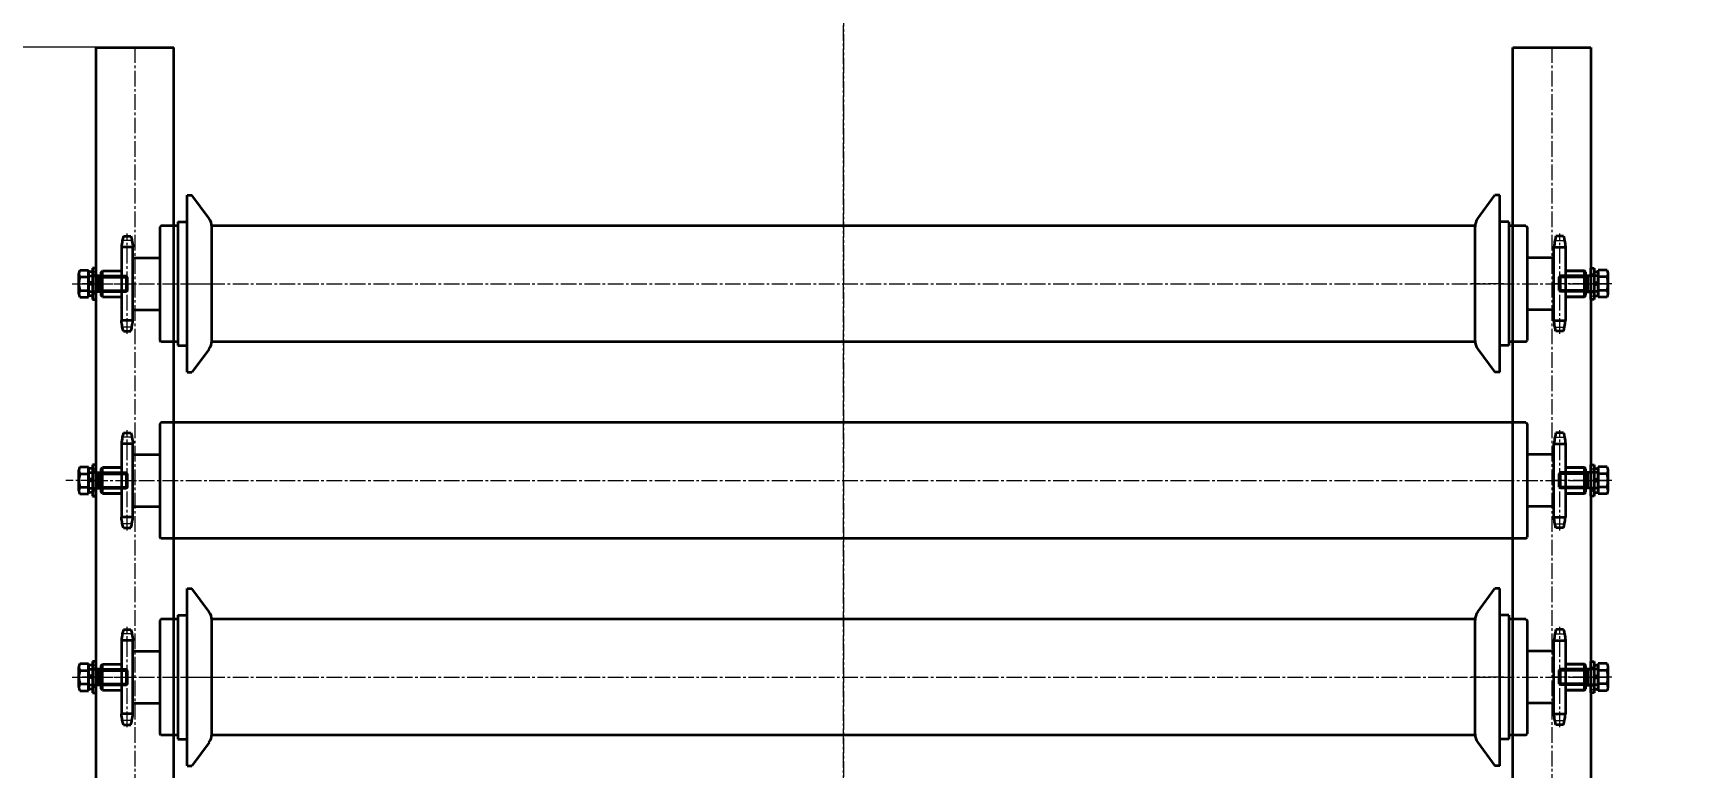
# Model space of a CAD drawing. Header units: millimetres. Extents: x -67280 to 67280, y -47520 to 47520.
# Drawn here: x -47870 to -46603, y -9546 to -8981 of the extents above; entities that cross this region are included whole.
import ezdxf

# ---------------------------------------------------------------- set-up
doc = ezdxf.new("R2010")
doc.units = ezdxf.units.MM
doc.linetypes.add('点画线', pattern=[18, 12, -2, 2, -2])
doc.layers.get('0').update_dxf_attribs({"lineweight": 35})
for name, color, linetype, lineweight in [('EB0', 7, 'Continuous', 35), ('EB0_1', 7, 'Continuous', 35), ('中心线层', 1, '点画线', 18), ('尺寸线层', 4, 'Continuous', 18), ('粗实线层', 7, 'Continuous', 35)]:
    doc.layers.add(name, color=color, linetype=linetype, lineweight=lineweight)
doc.styles.add('标准', font='', dxfattribs={"width": 0.667})
doc.styles.get('标准').set_extended_font_data('宋体')
doc.dimstyles.new('标准', dxfattribs={"dimscale": 160, "dimtxt": 2, "dimasz": 1, "dimexe": 1, "dimexo": 0, "dimgap": 1, "dimtad": 1, "dimdec": 1, "dimdsep": 46, "dimtxsty": '标准', "dimblk": '_CAXARROW', "dimcen": 0, "dimdle": 2, "dimaunit": 1, "dimadec": 0, "dimazin": 2, "dimtfac": 0.707107, "dimtdec": 3, "dimtmove": 0, "dimatfit": 3, "dimfxl": 0, "dimfrac": 2, "dimtolj": 1, "dimarcsym": 0})

# ---------------------------------------------------------------- blocks, each defined once
blk = doc.blocks.new('*X501')
at = {"layer": '尺寸线层', "linetype": 'Continuous', "lineweight": 18}
for points in [[(-51183.3, -8857.3), (-51163.3, -9017.3), (-51203.3, -9017.3)], [(-51183.3, -14032.3), (-51163.3, -13872.3), (-51203.3, -13872.3)]]:
    blk.add_hatch(color=0, dxfattribs=at).paths.add_polyline_path(points, flags=0)
at = {"layer": '尺寸线层', "color": 0}
for p, q in [((-50396.4, -8857.3), (-51343.3, -8857.3)), ((-46008, -14032.3), (-51343.3, -14032.3))]:
    blk.add_line(p, q, dxfattribs=at)
at = {"layer": '尺寸线层', "color": 0, "linetype": 'Continuous', "lineweight": 18}
blk.add_line((-51183.3, -8857.3), (-51183.3, -14032.3), dxfattribs=at)
at = {"layer": '尺寸线层', "color": 0, "insert": (-51503.3, -11444.8), "char_height": 320, "width": 1231.786, "attachment_point": 5, "rotation": 90, "line_spacing_factor": 1.15057, "style": '标准'}
blk.add_mtext('\\T1.1;5175', dxfattribs=at)
blk = doc.blocks.new('_CAXARROW')
blk.add_hatch(color=0).paths.add_polyline_path([(0, 0), (-1, 0.125), (-1, -0.125)], flags=0)
blk = doc.blocks.new('*X1829')
at = {"layer": 'EB0', "linetype": '点画线', "lineweight": 18}
for p, q in [((-550, 1470), (-550, 1547)), ((-550, 1470), (-550, 1547)), ((550, 1470), (550, 1547)), ((550, 1470), (550, 1547)), ((-545.5, 1541.7), (-554.4, 1541.7)), ((-545.5, 1541.7), (-554.4, 1541.7)), ((545.6, 1541.7), (554.5, 1541.7)), ((545.6, 1541.7), (554.5, 1541.7)), ((-592.1, 1508.5), (-548.6, 1508.5)), ((-592.1, 1508.5), (-548.6, 1508.5)), ((-575.5, 1508.5), (-584.6, 1508.5)), ((-575.5, 1508.5), (-584.6, 1508.5)), ((-576.9, 1508.5), (588.1, 1508.5)), ((-576.9, 1508.5), (588.1, 1508.5)), ((-507, 1508.5), (-482, 1508.5)), ((-507, 1508.5), (-482, 1508.5)), ((507, 1508.5), (482, 1508.5)), ((507, 1508.5), (482, 1508.5)), ((590.1, 1508.5), (546.6, 1508.5)), ((590.1, 1508.5), (546.6, 1508.5)), ((573.5, 1508.5), (582.6, 1508.5)), ((573.5, 1508.5), (582.6, 1508.5)), ((-545.5, 1475.3), (-554.4, 1475.3)), ((-545.5, 1475.3), (-554.4, 1475.3)), ((545.6, 1475.3), (554.5, 1475.3)), ((545.6, 1475.3), (554.5, 1475.3)), ((-550, 1319), (-550, 1396)), ((550, 1319), (550, 1396)), ((-545.5, 1390.7), (-554.4, 1390.7)), ((545.6, 1390.7), (554.5, 1390.7)), ((-573.5, 1357.5), (-597, 1357.5)), ((-576.9, 1357.5), (588.1, 1357.5)), ((590.1, 1357.5), (546.6, 1357.5)), ((573.5, 1357.5), (582.6, 1357.5)), ((-545.5, 1324.3), (-554.4, 1324.3)), ((545.6, 1324.3), (554.5, 1324.3)), ((-550, 1168), (-550, 1245)), ((550, 1168), (550, 1245)), ((-545.5, 1239.7), (-554.4, 1239.7)), ((545.6, 1239.7), (554.5, 1239.7)), ((-592.1, 1206.5), (-548.6, 1206.5)), ((-575.5, 1206.5), (-584.6, 1206.5)), ((-576.9, 1206.5), (588.1, 1206.5)), ((-507, 1206.5), (-482, 1206.5)), ((507, 1206.5), (482, 1206.5)), ((590.1, 1206.5), (546.6, 1206.5)), ((573.5, 1206.5), (582.6, 1206.5)), ((-545.5, 1173.3), (-554.4, 1173.3)), ((545.6, 1173.3), (554.5, 1173.3))]:
    blk.add_line(p, q, dxfattribs=at)
at = {"layer": 'EB0'}
for p, q in [((-576.5, 1520.5), (-576.5, 1496.5)), ((-574, 1520.5), (-576.5, 1520.5)), ((-576.5, 1520.5), (-576.5, 1496.5)), ((-574, 1520.5), (-576.5, 1520.5)), ((-574, 1496.5), (-574, 1520.5)), ((-574, 1496.5), (-574, 1520.5)), ((574, 1496.5), (574, 1520.5)), ((574, 1520.5), (576.5, 1520.5)), ((574, 1496.5), (574, 1520.5)), ((574, 1520.5), (576.5, 1520.5)), ((576.5, 1520.5), (576.5, 1496.5)), ((576.5, 1520.5), (576.5, 1496.5)), ((-587.1, 1500.7), (-587.1, 1516.3)), ((-587.1, 1500.7), (-587.1, 1516.3)), ((-586.3, 1518.9), (-579.6, 1518.9)), ((-586.3, 1518.9), (-579.6, 1518.9)), ((-586.3, 1513.7), (-579.6, 1513.7)), ((-586.3, 1513.7), (-579.6, 1513.7)), ((-579.6, 1498.1), (-579.6, 1518.9)), ((-579.6, 1498.1), (-579.6, 1518.9)), ((-579.6, 1517.7), (-579.6, 1499.3)), ((-576.5, 1517.7), (-579.6, 1517.7)), ((-579.6, 1517.7), (-579.6, 1499.3)), ((-576.5, 1517.7), (-579.6, 1517.7)), ((-579.6, 1502.5), (-579.6, 1514.5)), ((-579.6, 1514.5), (-550.5, 1514.5)), ((-579.6, 1502.5), (-579.6, 1514.5)), ((-579.6, 1514.5), (-550.5, 1514.5)), ((-576.5, 1509.3), (-579.6, 1510.1)), ((-576.5, 1509.3), (-579.6, 1510.1)), ((-576.9, 1507.8), (-579.6, 1508.5)), ((-576.9, 1507.8), (-579.6, 1508.5)), ((-576.5, 1507.7), (-576.9, 1507.8)), ((-576.5, 1507.7), (-576.9, 1507.8)), ((-576.5, 1517.7), (-576.5, 1499.3)), ((-576.5, 1517.7), (-576.5, 1499.3)), ((-574, 1515), (-576.5, 1515)), ((-574, 1515), (-576.5, 1515)), ((-570, 1514.6), (-574, 1514.6)), ((-570, 1514.6), (-574, 1514.6)), ((-571.6, 1502.5), (-571.6, 1514.5)), ((-571.6, 1502.5), (-571.6, 1514.5)), ((-571.6, 1513.6), (-549.6, 1513.6)), ((-571.6, 1513.6), (-549.6, 1513.6)), ((-549.6, 1513.6), (-550.5, 1514.5)), ((-550.5, 1502.5), (-550.5, 1514.5)), ((-549.6, 1513.6), (-550.5, 1514.5)), ((-550.5, 1502.5), (-550.5, 1514.5)), ((-549.6, 1503.4), (-549.6, 1513.6)), ((-549.6, 1503.4), (-549.6, 1513.6)), ((549.6, 1513.6), (550.5, 1514.5)), ((549.6, 1513.6), (550.5, 1514.5)), ((549.6, 1503.4), (549.6, 1513.6)), ((571.6, 1513.6), (549.6, 1513.6)), ((549.6, 1503.4), (549.6, 1513.6)), ((571.6, 1513.6), (549.6, 1513.6)), ((579.6, 1514.5), (550.5, 1514.5)), ((550.5, 1502.5), (550.5, 1514.5)), ((579.6, 1514.5), (550.5, 1514.5)), ((550.5, 1502.5), (550.5, 1514.5)), ((570, 1514.6), (574, 1514.6)), ((570, 1514.6), (574, 1514.6)), ((571.6, 1502.5), (571.6, 1514.5)), ((571.6, 1502.5), (571.6, 1514.5)), ((574, 1515), (576.5, 1515)), ((574, 1515), (576.5, 1515)), ((576.5, 1517.7), (576.5, 1499.3)), ((576.5, 1517.7), (579.6, 1517.7)), ((576.5, 1517.7), (576.5, 1499.3)), ((576.5, 1517.7), (579.6, 1517.7)), ((576.5, 1509.3), (579.6, 1510.1)), ((576.5, 1509.3), (579.6, 1510.1)), ((576.5, 1507.7), (576.9, 1507.8)), ((576.5, 1507.7), (576.9, 1507.8)), ((576.9, 1507.8), (579.6, 1508.5)), ((576.9, 1507.8), (579.6, 1508.5)), ((579.6, 1498.1), (579.6, 1518.9)), ((586.3, 1518.9), (579.6, 1518.9)), ((579.6, 1498.1), (579.6, 1518.9)), ((586.3, 1518.9), (579.6, 1518.9)), ((579.6, 1517.7), (579.6, 1499.3)), ((579.6, 1517.7), (579.6, 1499.3)), ((579.6, 1502.5), (579.6, 1514.5)), ((579.6, 1502.5), (579.6, 1514.5)), ((586.3, 1513.7), (579.6, 1513.7)), ((586.3, 1513.7), (579.6, 1513.7)), ((587.1, 1500.7), (587.1, 1516.3)), ((587.1, 1500.7), (587.1, 1516.3)), ((-586.3, 1503.3), (-579.6, 1503.3)), ((-586.3, 1503.3), (-579.6, 1503.3)), ((-586.3, 1498.1), (-579.6, 1498.1)), ((-586.3, 1498.1), (-579.6, 1498.1)), ((-579.6, 1502.5), (-550.5, 1502.5)), ((-579.6, 1502.5), (-550.5, 1502.5)), ((-576.5, 1499.3), (-579.6, 1499.3)), ((-576.5, 1499.3), (-579.6, 1499.3)), ((-576.5, 1502), (-574, 1502)), ((-576.5, 1502), (-574, 1502)), ((-576.5, 1496.5), (-574, 1496.5)), ((-576.5, 1496.5), (-574, 1496.5)), ((-570, 1502.4), (-574, 1502.4)), ((-570, 1502.4), (-574, 1502.4)), ((-571.6, 1503.4), (-549.6, 1503.4)), ((-571.6, 1503.4), (-549.6, 1503.4)), ((-549.6, 1503.4), (-550.5, 1502.5)), ((-549.6, 1503.4), (-550.5, 1502.5)), ((549.6, 1503.4), (550.5, 1502.5)), ((571.6, 1503.4), (549.6, 1503.4)), ((549.6, 1503.4), (550.5, 1502.5)), ((571.6, 1503.4), (549.6, 1503.4)), ((579.6, 1502.5), (550.5, 1502.5)), ((579.6, 1502.5), (550.5, 1502.5)), ((570, 1502.4), (574, 1502.4)), ((570, 1502.4), (574, 1502.4)), ((576.5, 1502), (574, 1502)), ((576.5, 1502), (574, 1502)), ((576.5, 1496.5), (574, 1496.5)), ((576.5, 1496.5), (574, 1496.5)), ((576.5, 1499.3), (579.6, 1499.3)), ((576.5, 1499.3), (579.6, 1499.3)), ((586.3, 1503.3), (579.6, 1503.3)), ((586.3, 1503.3), (579.6, 1503.3)), ((586.3, 1498.1), (579.6, 1498.1)), ((586.3, 1498.1), (579.6, 1498.1)), ((-576.5, 1369.5), (-576.5, 1345.5)), ((-574, 1369.5), (-576.5, 1369.5)), ((-574, 1345.5), (-574, 1369.5)), ((574, 1345.5), (574, 1369.5)), ((574, 1369.5), (576.5, 1369.5)), ((576.5, 1369.5), (576.5, 1345.5)), ((-587.1, 1349.7), (-587.1, 1365.3)), ((-586.3, 1367.9), (-579.6, 1367.9)), ((-586.3, 1362.7), (-579.6, 1362.7)), ((-579.6, 1347.1), (-579.6, 1367.9)), ((-579.6, 1366.7), (-579.6, 1348.3)), ((-576.5, 1366.7), (-579.6, 1366.7)), ((-579.6, 1351.5), (-579.6, 1363.5)), ((-579.6, 1363.5), (-550.5, 1363.5)), ((-576.5, 1358.3), (-579.6, 1359.1)), ((-576.9, 1356.8), (-579.6, 1357.5)), ((-576.5, 1356.7), (-576.9, 1356.8)), ((-576.5, 1366.7), (-576.5, 1348.3)), ((-574, 1364), (-576.5, 1364)), ((-571.6, 1351.5), (-571.6, 1363.5)), ((-571.6, 1362.6), (-549.6, 1362.6)), ((-549.6, 1362.6), (-550.5, 1363.5)), ((-550.5, 1351.5), (-550.5, 1363.5)), ((-549.6, 1352.4), (-549.6, 1362.6)), ((549.6, 1362.6), (550.5, 1363.5)), ((549.6, 1352.4), (549.6, 1362.6)), ((571.6, 1362.6), (549.6, 1362.6)), ((579.6, 1363.5), (550.5, 1363.5)), ((550.5, 1351.5), (550.5, 1363.5)), ((571.6, 1351.5), (571.6, 1363.5)), ((574, 1364), (576.5, 1364)), ((576.5, 1366.7), (576.5, 1348.3)), ((576.5, 1366.7), (579.6, 1366.7)), ((576.5, 1358.3), (579.6, 1359.1)), ((576.5, 1356.7), (576.9, 1356.8)), ((576.9, 1356.8), (579.6, 1357.5)), ((579.6, 1347.1), (579.6, 1367.9)), ((586.3, 1367.9), (579.6, 1367.9)), ((579.6, 1366.7), (579.6, 1348.3)), ((579.6, 1351.5), (579.6, 1363.5)), ((586.3, 1362.7), (579.6, 1362.7)), ((587.1, 1349.7), (587.1, 1365.3)), ((-586.3, 1352.3), (-579.6, 1352.3)), ((-586.3, 1347.1), (-579.6, 1347.1)), ((-579.6, 1351.5), (-550.5, 1351.5)), ((-576.5, 1348.3), (-579.6, 1348.3)), ((-576.5, 1351), (-574, 1351)), ((-576.5, 1345.5), (-574, 1345.5)), ((-571.6, 1352.4), (-549.6, 1352.4)), ((-549.6, 1352.4), (-550.5, 1351.5)), ((549.6, 1352.4), (550.5, 1351.5)), ((571.6, 1352.4), (549.6, 1352.4)), ((579.6, 1351.5), (550.5, 1351.5)), ((576.5, 1351), (574, 1351)), ((576.5, 1345.5), (574, 1345.5)), ((576.5, 1348.3), (579.6, 1348.3)), ((586.3, 1352.3), (579.6, 1352.3)), ((586.3, 1347.1), (579.6, 1347.1)), ((-586.3, 1216.9), (-579.6, 1216.9)), ((-579.6, 1196.1), (-579.6, 1216.9)), ((-576.5, 1218.5), (-576.5, 1194.5)), ((-574, 1218.5), (-576.5, 1218.5)), ((-574, 1194.5), (-574, 1218.5)), ((574, 1194.5), (574, 1218.5)), ((574, 1218.5), (576.5, 1218.5)), ((576.5, 1218.5), (576.5, 1194.5)), ((579.6, 1196.1), (579.6, 1216.9)), ((586.3, 1216.9), (579.6, 1216.9)), ((-587.1, 1198.7), (-587.1, 1214.3)), ((-586.3, 1211.7), (-579.6, 1211.7)), ((-579.6, 1215.7), (-579.6, 1197.3)), ((-576.5, 1215.7), (-579.6, 1215.7)), ((-579.6, 1200.5), (-579.6, 1212.5)), ((-579.6, 1212.5), (-550.5, 1212.5)), ((-576.5, 1207.3), (-579.6, 1208.1)), ((-576.9, 1205.8), (-579.6, 1206.5)), ((-576.5, 1205.7), (-576.9, 1205.8)), ((-576.5, 1215.7), (-576.5, 1197.3)), ((-574, 1213), (-576.5, 1213)), ((-570, 1212.6), (-574, 1212.6)), ((-571.6, 1200.5), (-571.6, 1212.5)), ((-571.6, 1211.6), (-549.6, 1211.6)), ((-549.6, 1211.6), (-550.5, 1212.5)), ((-550.5, 1200.5), (-550.5, 1212.5)), ((-549.6, 1201.4), (-549.6, 1211.6)), ((549.6, 1211.6), (550.5, 1212.5)), ((549.6, 1201.4), (549.6, 1211.6)), ((571.6, 1211.6), (549.6, 1211.6)), ((579.6, 1212.5), (550.5, 1212.5)), ((550.5, 1200.5), (550.5, 1212.5)), ((570, 1212.6), (574, 1212.6)), ((571.6, 1200.5), (571.6, 1212.5)), ((574, 1213), (576.5, 1213)), ((576.5, 1215.7), (576.5, 1197.3)), ((576.5, 1215.7), (579.6, 1215.7)), ((576.5, 1207.3), (579.6, 1208.1)), ((576.5, 1205.7), (576.9, 1205.8)), ((576.9, 1205.8), (579.6, 1206.5)), ((579.6, 1215.7), (579.6, 1197.3)), ((579.6, 1200.5), (579.6, 1212.5)), ((586.3, 1211.7), (579.6, 1211.7)), ((587.1, 1198.7), (587.1, 1214.3)), ((-586.3, 1201.3), (-579.6, 1201.3)), ((-586.3, 1196.1), (-579.6, 1196.1)), ((-579.6, 1200.5), (-550.5, 1200.5)), ((-576.5, 1197.3), (-579.6, 1197.3)), ((-576.5, 1200), (-574, 1200)), ((-576.5, 1194.5), (-574, 1194.5)), ((-570, 1200.4), (-574, 1200.4)), ((-571.6, 1201.4), (-549.6, 1201.4)), ((-549.6, 1201.4), (-550.5, 1200.5)), ((549.6, 1201.4), (550.5, 1200.5)), ((571.6, 1201.4), (549.6, 1201.4)), ((579.6, 1200.5), (550.5, 1200.5)), ((570, 1200.4), (574, 1200.4)), ((576.5, 1200), (574, 1200)), ((576.5, 1194.5), (574, 1194.5)), ((576.5, 1197.3), (579.6, 1197.3)), ((586.3, 1201.3), (579.6, 1201.3)), ((586.3, 1196.1), (579.6, 1196.1))]:
    blk.add_line(p, q, dxfattribs=at)
at = {"layer": 'EB0', "linetype": 'Continuous', "lineweight": 18}
for p, q in [((574, 1518.8), (575.7, 1520.5)), ((574, 1518.8), (575.7, 1520.5)), ((-576.5, 1516.5), (-574, 1519)), ((-576.5, 1516.5), (-574, 1519)), ((574.4, 1515), (576.5, 1517.1)), ((574.4, 1515), (576.5, 1517.1)), ((-576.5, 1499.5), (-574, 1502)), ((-576.5, 1499.5), (-574, 1502)), ((-575.3, 1496.5), (-574, 1497.8)), ((-575.3, 1496.5), (-574, 1497.8)), ((574, 1497.6), (576.5, 1500.1)), ((574, 1497.6), (576.5, 1500.1)), ((-574, 1367.7), (-576.5, 1365.2)), ((574, 1367.7), (576.5, 1365.2)), ((-574, 1350.7), (-576.5, 1348.2)), ((-574, 1346.5), (-575, 1345.5)), ((574, 1350.7), (576.5, 1348.2)), ((574, 1346.5), (575, 1345.5)), ((-576.5, 1214.5), (-574, 1217)), ((574, 1216.8), (575.7, 1218.5)), ((574.4, 1213), (576.5, 1215.1)), ((-576.5, 1197.5), (-574, 1200)), ((-575.3, 1194.5), (-574, 1195.8)), ((574, 1195.6), (576.5, 1198.1))]:
    blk.add_line(p, q, dxfattribs=at)
at = {"layer": 'EB0', "color": 1, "linetype": '点画线', "lineweight": 18}
for p, q in [((-573, 1508.5), (-581.5, 1508.5)), ((-573, 1508.5), (-581.5, 1508.5)), ((571, 1508.5), (579.5, 1508.5)), ((571, 1508.5), (579.5, 1508.5)), ((-571, 1357.5), (-579.5, 1357.5)), ((571, 1357.5), (579.5, 1357.5)), ((-573, 1206.5), (-581.5, 1206.5)), ((571, 1206.5), (579.5, 1206.5))]:
    blk.add_line(p, q, dxfattribs=at)
at = {"layer": 'EB0'}
for centre, radius, start, end in [((-582.3, 1516.3), 4.79, 147.1328, 212.8672), ((-582.3, 1516.3), 4.79, 147.1328, 212.8672), ((-569.1, 1508.5), 18, 163.2213, 196.7787), ((-569.1, 1508.5), 18, 163.2213, 196.7787), ((582.3, 1516.3), 4.79, 327.1328, 32.8672), ((582.3, 1516.3), 4.79, 327.1328, 32.8672), ((569.1, 1508.5), 18, 343.2213, 16.7787), ((569.1, 1508.5), 18, 343.2213, 16.7787), ((-582.3, 1500.7), 4.79, 147.1328, 212.8672), ((-582.3, 1500.7), 4.79, 147.1328, 212.8672), ((582.3, 1500.7), 4.79, 327.1328, 32.8672), ((582.3, 1500.7), 4.79, 327.1328, 32.8672), ((-582.3, 1365.3), 4.79, 147.1328, 212.8672), ((-569.1, 1357.5), 18, 163.2213, 196.7787), ((582.3, 1365.3), 4.79, 327.1328, 32.8672), ((569.1, 1357.5), 18, 343.2213, 16.7787), ((-582.3, 1349.7), 4.79, 147.1328, 212.8672), ((582.3, 1349.7), 4.79, 327.1328, 32.8672), ((-582.3, 1214.3), 4.79, 147.1328, 212.8672), ((582.3, 1214.3), 4.79, 327.1328, 32.8672), ((-569.1, 1206.5), 18, 163.2213, 196.7787), ((569.1, 1206.5), 18, 343.2213, 16.7787), ((-582.3, 1198.7), 4.79, 147.1328, 212.8672), ((582.3, 1198.7), 4.79, 327.1328, 32.8672)]:
    blk.add_arc(centre, radius, start, end, dxfattribs=at)
at = {"layer": 'EB0_1'}
for p, q in [((-574, 1690), (-574, -1030)), ((-574, 1690), (-514, 1690)), ((-514, -1030), (-514, 1690)), ((514, -1030), (514, 1690)), ((514, 1690), (574, 1690)), ((574, 1690), (574, -1030))]:
    blk.add_line(p, q, dxfattribs=at)
at = {"layer": 'EB0_1', "linetype": 'Continuous', "lineweight": 35}
for p, q in [((554.5, 1498.5), (569, 1498.5)), ((554.5, 1498.5), (569, 1498.5)), ((554.5, 1196.5), (569, 1196.5))]:
    blk.add_line(p, q, dxfattribs=at)
at = {"layer": '中心线层'}
blk.add_line((0, 1790), (0, -1033), dxfattribs=at)
at = {"layer": '中心线层', "linetype": '点画线', "lineweight": 18}
for p, q in [((-544, 1690), (-544, -1030)), ((544, 1690), (544, -1030))]:
    blk.add_line(p, q, dxfattribs=at)
at = {"layer": '粗实线层', "linetype": 'Continuous', "lineweight": 35}
for p, q in [((-504, 1576.5), (-500.3, 1576.5)), ((-504, 1440.5), (-504, 1576.5)), ((-504, 1576.5), (-500.3, 1576.5)), ((-504, 1440.5), (-504, 1576.5)), ((-487.1, 1558.7), (-500.3, 1576.5)), ((-487.1, 1558.7), (-500.3, 1576.5)), ((487.1, 1558.7), (500.3, 1576.5)), ((487.1, 1558.7), (500.3, 1576.5)), ((504, 1576.5), (500.3, 1576.5)), ((504, 1576.5), (500.3, 1576.5)), ((504, 1440.5), (504, 1576.5)), ((504, 1440.5), (504, 1576.5)), ((-524, 1553), (-525, 1552)), ((-524, 1553), (-525, 1552)), ((-525, 1552), (-525, 1465)), ((-525, 1552), (-525, 1465)), ((-511, 1553), (-524, 1553)), ((-511, 1553), (-524, 1553)), ((-511, 1556), (-504, 1556)), ((-511, 1556), (-511, 1461)), ((-511, 1556), (-504, 1556)), ((-511, 1556), (-511, 1461)), ((485, 1553), (-485, 1553)), ((485, 1553), (-485, 1553)), ((-485, 1464.8), (-485, 1552.2)), ((-485, 1464.8), (-485, 1552.2)), ((485, 1464.8), (485, 1552.2)), ((485, 1464.8), (485, 1552.2)), ((511, 1556), (504, 1556)), ((511, 1556), (504, 1556)), ((511, 1556), (511, 1461)), ((511, 1556), (511, 1461)), ((524, 1553), (511, 1553)), ((524, 1553), (511, 1553)), ((524, 1553), (525, 1552)), ((524, 1553), (525, 1552)), ((525, 1552), (525, 1465)), ((525, 1552), (525, 1465)), ((-545.5, 1536.6), (-554.4, 1536.6)), ((-554.4, 1536.6), (-554.4, 1480.4)), ((-545.5, 1536.6), (-554.4, 1536.6)), ((-554.4, 1536.6), (-554.4, 1480.4)), ((-552.9, 1545), (-547.1, 1545)), ((-552.9, 1545), (-547.1, 1545)), ((-545.5, 1480.4), (-545.5, 1536.6)), ((-545.5, 1480.4), (-545.5, 1536.6)), ((545.6, 1536.6), (554.5, 1536.6)), ((545.6, 1480.4), (545.6, 1536.6)), ((545.6, 1536.6), (554.5, 1536.6)), ((545.6, 1480.4), (545.6, 1536.6)), ((552.9, 1545), (547.1, 1545)), ((552.9, 1545), (547.1, 1545)), ((554.5, 1536.6), (554.5, 1480.4)), ((554.5, 1536.6), (554.5, 1480.4)), ((-545.5, 1528.5), (-525, 1528.5)), ((-545.5, 1528.5), (-525, 1528.5)), ((545.6, 1528.5), (525, 1528.5)), ((545.6, 1528.5), (525, 1528.5)), ((-570, 1517.5), (-569, 1518.5)), ((-570, 1517.5), (-569, 1518.5)), ((-570, 1499.5), (-570, 1517.5)), ((-570, 1499.5), (-570, 1517.5)), ((-569, 1498.5), (-569, 1518.5)), ((-569, 1518.5), (-554.4, 1518.5)), ((-569, 1498.5), (-569, 1518.5)), ((-569, 1518.5), (-554.4, 1518.5)), ((554.5, 1518.5), (569, 1518.5)), ((569, 1518.5), (554.5, 1518.5)), ((554.5, 1518.5), (569, 1518.5)), ((569, 1518.5), (554.5, 1518.5)), ((570, 1517.5), (569, 1518.5)), ((569, 1498.5), (569, 1518.5)), ((570, 1517.5), (569, 1518.5)), ((569, 1498.5), (569, 1518.5)), ((570, 1499.5), (570, 1517.5)), ((570, 1499.5), (570, 1517.5)), ((-569, 1498.5), (-570, 1499.5)), ((-569, 1498.5), (-570, 1499.5)), ((-569, 1498.5), (-554.4, 1498.5)), ((-569, 1498.5), (-554.4, 1498.5)), ((569, 1498.5), (554.5, 1498.5)), ((569, 1498.5), (554.5, 1498.5)), ((569, 1498.5), (570, 1499.5)), ((569, 1498.5), (570, 1499.5)), ((-545.5, 1488.5), (-525, 1488.5)), ((-545.5, 1488.5), (-525, 1488.5)), ((545.6, 1488.5), (525, 1488.5)), ((545.6, 1488.5), (525, 1488.5)), ((-545.5, 1480.4), (-554.4, 1480.4)), ((-545.5, 1480.4), (-554.4, 1480.4)), ((-552.9, 1472), (-547.1, 1472)), ((-552.9, 1472), (-547.1, 1472)), ((545.6, 1480.4), (554.5, 1480.4)), ((545.6, 1480.4), (554.5, 1480.4)), ((552.9, 1472), (547.1, 1472)), ((552.9, 1472), (547.1, 1472)), ((-524, 1464), (-525, 1465)), ((-524, 1464), (-525, 1465)), ((-511, 1464), (-524, 1464)), ((-511, 1464), (-524, 1464)), ((-511, 1461), (-504, 1461)), ((-511, 1461), (-504, 1461)), ((-487.1, 1458.3), (-500.3, 1440.5)), ((-487.1, 1458.3), (-500.3, 1440.5)), ((485, 1464), (-485, 1464)), ((485, 1464), (-485, 1464)), ((487.1, 1458.3), (500.3, 1440.5)), ((487.1, 1458.3), (500.3, 1440.5)), ((511, 1461), (504, 1461)), ((511, 1461), (504, 1461)), ((524, 1464), (511, 1464)), ((524, 1464), (511, 1464)), ((524, 1464), (525, 1465)), ((524, 1464), (525, 1465)), ((-504, 1440.5), (-500.3, 1440.5)), ((-504, 1440.5), (-500.3, 1440.5)), ((504, 1440.5), (500.3, 1440.5)), ((504, 1440.5), (500.3, 1440.5)), ((-552.9, 1394), (-547.1, 1394)), ((-524, 1402), (-525, 1401)), ((-525, 1401), (-525, 1314)), ((524, 1402), (-524, 1402)), ((524, 1402), (525, 1401)), ((525, 1401), (525, 1314)), ((552.9, 1394), (547.1, 1394)), ((-554.4, 1385.6), (-554.4, 1329.4)), ((-545.5, 1385.6), (-554.4, 1385.6)), ((-545.5, 1329.4), (-545.5, 1385.6)), ((545.6, 1385.6), (554.5, 1385.6)), ((545.6, 1329.4), (545.6, 1385.6)), ((554.5, 1385.6), (554.5, 1329.4)), ((-545.5, 1377.5), (-525, 1377.5)), ((545.6, 1377.5), (525, 1377.5)), ((-570, 1366.5), (-569, 1367.5)), ((-570, 1348.5), (-570, 1366.5)), ((-569, 1347.5), (-569, 1367.5)), ((-554.4, 1367.5), (-569, 1367.5)), ((-569, 1367.5), (-554.4, 1367.5)), ((554.5, 1367.5), (569, 1367.5)), ((569, 1367.5), (554.5, 1367.5)), ((570, 1366.5), (569, 1367.5)), ((569, 1347.5), (569, 1367.5)), ((570, 1348.5), (570, 1366.5)), ((-569, 1347.5), (-570, 1348.5)), ((-554.4, 1347.5), (-569, 1347.5)), ((-569, 1347.5), (-554.4, 1347.5)), ((554.5, 1347.5), (569, 1347.5)), ((569, 1347.5), (554.5, 1347.5)), ((569, 1347.5), (570, 1348.5)), ((-545.5, 1337.5), (-525, 1337.5)), ((545.6, 1337.5), (525, 1337.5)), ((-545.5, 1329.4), (-554.4, 1329.4)), ((-552.9, 1321), (-547.1, 1321)), ((545.6, 1329.4), (554.5, 1329.4)), ((552.9, 1321), (547.1, 1321)), ((-524, 1313), (-525, 1314)), ((524, 1313), (-524, 1313)), ((524, 1313), (525, 1314)), ((-504, 1274.5), (-500.3, 1274.5)), ((-504, 1138.5), (-504, 1274.5)), ((-487.1, 1256.7), (-500.3, 1274.5)), ((487.1, 1256.7), (500.3, 1274.5)), ((504, 1274.5), (500.3, 1274.5)), ((504, 1138.5), (504, 1274.5)), ((-552.9, 1243), (-547.1, 1243)), ((-524, 1251), (-525, 1250)), ((-525, 1250), (-525, 1163)), ((-511, 1251), (-524, 1251)), ((-511, 1254), (-504, 1254)), ((-511, 1254), (-511, 1159)), ((485, 1251), (-485, 1251)), ((-485, 1162.8), (-485, 1250.2)), ((485, 1162.8), (485, 1250.2)), ((511, 1254), (504, 1254)), ((511, 1254), (511, 1159)), ((524, 1251), (511, 1251)), ((524, 1251), (525, 1250)), ((525, 1250), (525, 1163)), ((552.9, 1243), (547.1, 1243)), ((-545.5, 1234.6), (-554.4, 1234.6)), ((-554.4, 1234.6), (-554.4, 1178.4)), ((-545.5, 1178.4), (-545.5, 1234.6)), ((545.6, 1234.6), (554.5, 1234.6)), ((545.6, 1178.4), (545.6, 1234.6)), ((554.5, 1234.6), (554.5, 1178.4)), ((-570, 1215.5), (-569, 1216.5)), ((-569, 1196.5), (-569, 1216.5)), ((-569, 1216.5), (-554.4, 1216.5)), ((-545.5, 1226.5), (-525, 1226.5)), ((545.6, 1226.5), (525, 1226.5)), ((554.5, 1216.5), (569, 1216.5)), ((569, 1216.5), (554.5, 1216.5)), ((570, 1215.5), (569, 1216.5)), ((569, 1196.5), (569, 1216.5)), ((-570, 1197.5), (-570, 1215.5)), ((570, 1197.5), (570, 1215.5)), ((-569, 1196.5), (-570, 1197.5)), ((-569, 1196.5), (-554.4, 1196.5)), ((569, 1196.5), (554.5, 1196.5)), ((569, 1196.5), (570, 1197.5)), ((-545.5, 1178.4), (-554.4, 1178.4)), ((-545.5, 1186.5), (-525, 1186.5)), ((545.6, 1186.5), (525, 1186.5)), ((545.6, 1178.4), (554.5, 1178.4)), ((-552.9, 1170), (-547.1, 1170)), ((552.9, 1170), (547.1, 1170)), ((-524, 1162), (-525, 1163)), ((-511, 1162), (-524, 1162)), ((-511, 1159), (-504, 1159)), ((-487.1, 1156.3), (-500.3, 1138.5)), ((485, 1162), (-485, 1162)), ((487.1, 1156.3), (500.3, 1138.5)), ((511, 1159), (504, 1159)), ((524, 1162), (511, 1162)), ((524, 1162), (525, 1163)), ((-504, 1138.5), (-500.3, 1138.5)), ((504, 1138.5), (500.3, 1138.5))]:
    blk.add_line(p, q, dxfattribs=at)
for centre, start, end in [((-496, 1552.2), 0, 36.4128), ((-496, 1552.2), 0, 36.4128), ((496, 1552.2), 143.5872, 180), ((496, 1552.2), 143.5872, 180), ((-496, 1464.8), 323.5872, 0), ((-496, 1464.8), 323.5872, 0), ((496, 1464.8), 180, 216.4128), ((496, 1464.8), 180, 216.4128), ((-496, 1250.2), 0, 36.4128), ((496, 1250.2), 143.5872, 180), ((-496, 1162.8), 323.5872, 0), ((496, 1162.8), 180, 216.4128)]:
    blk.add_arc(centre, 11, start, end, dxfattribs=at)
for points, knots in [([(-552.9, 1545), (-553.2, 1543.9), (-553.9, 1541.1), (-554.2, 1538.3), (-554.4, 1536.6)], [0, 0, 0, 0, 4692.781609, 11728.113323, 11728.113323, 11728.113323, 11728.113323]), ([(-552.9, 1545), (-553.2, 1543.9), (-553.9, 1541.1), (-554.2, 1538.3), (-554.4, 1536.6)], [0, 0, 0, 0, 4692.781609, 11728.113323, 11728.113323, 11728.113323, 11728.113323]), ([(-547.1, 1545), (-546.8, 1543.9), (-546.1, 1541.1), (-545.8, 1538.3), (-545.5, 1536.6)], [0, 0, 0, 0, 4679.596356, 11695.160981, 11695.160981, 11695.160981, 11695.160981]), ([(-547.1, 1545), (-546.8, 1543.9), (-546.1, 1541.1), (-545.8, 1538.3), (-545.5, 1536.6)], [0, 0, 0, 0, 4679.596356, 11695.160981, 11695.160981, 11695.160981, 11695.160981]), ([(547.1, 1545), (546.8, 1543.9), (546.1, 1541.1), (545.8, 1538.3), (545.6, 1536.6)], [0, 0, 0, 0, 3372.887564, 8429.458446, 8429.458446, 8429.458446, 8429.458446]), ([(547.1, 1545), (546.8, 1543.9), (546.1, 1541.1), (545.8, 1538.3), (545.6, 1536.6)], [0, 0, 0, 0, 3372.887564, 8429.458446, 8429.458446, 8429.458446, 8429.458446]), ([(552.9, 1545), (553.2, 1543.9), (553.9, 1541.1), (554.2, 1538.3), (554.5, 1536.6)], [0, 0, 0, 0, 3369.174998, 8420.180069, 8420.180069, 8420.180069, 8420.180069]), ([(552.9, 1545), (553.2, 1543.9), (553.9, 1541.1), (554.2, 1538.3), (554.5, 1536.6)], [0, 0, 0, 0, 3369.174998, 8420.180069, 8420.180069, 8420.180069, 8420.180069]), ([(-552.9, 1472), (-553.2, 1473.1), (-553.9, 1475.9), (-554.2, 1478.7), (-554.4, 1480.4)], [0, 0, 0, 0, 4533.652649, 11330.421158, 11330.421158, 11330.421158, 11330.421158]), ([(-552.9, 1472), (-553.2, 1473.1), (-553.9, 1475.9), (-554.2, 1478.7), (-554.4, 1480.4)], [0, 0, 0, 0, 4533.652649, 11330.421158, 11330.421158, 11330.421158, 11330.421158]), ([(-547.1, 1472), (-546.8, 1473.1), (-546.1, 1475.9), (-545.8, 1478.7), (-545.5, 1480.4)], [0, 0, 0, 0, 4520.358249, 11297.196037, 11297.196037, 11297.196037, 11297.196037]), ([(-547.1, 1472), (-546.8, 1473.1), (-546.1, 1475.9), (-545.8, 1478.7), (-545.5, 1480.4)], [0, 0, 0, 0, 4520.358249, 11297.196037, 11297.196037, 11297.196037, 11297.196037]), ([(547.1, 1472), (546.8, 1473.1), (546.1, 1475.9), (545.8, 1478.7), (545.6, 1480.4)], [0, 0, 0, 0, 3220.460191, 8048.514764, 8048.514764, 8048.514764, 8048.514764]), ([(547.1, 1472), (546.8, 1473.1), (546.1, 1475.9), (545.8, 1478.7), (545.6, 1480.4)], [0, 0, 0, 0, 3220.460191, 8048.514764, 8048.514764, 8048.514764, 8048.514764]), ([(552.9, 1472), (553.2, 1473.1), (553.9, 1475.9), (554.2, 1478.7), (554.5, 1480.4)], [0, 0, 0, 0, 3217.089757, 8040.091437, 8040.091437, 8040.091437, 8040.091437]), ([(552.9, 1472), (553.2, 1473.1), (553.9, 1475.9), (554.2, 1478.7), (554.5, 1480.4)], [0, 0, 0, 0, 3217.089757, 8040.091437, 8040.091437, 8040.091437, 8040.091437]), ([(-552.9, 1394), (-553.2, 1392.9), (-553.9, 1390.1), (-554.2, 1387.3), (-554.4, 1385.6)], [0, 0, 0, 0, 4328.972385, 10818.888013, 10818.888013, 10818.888013, 10818.888013]), ([(-547.1, 1394), (-546.8, 1392.9), (-546.1, 1390.1), (-545.8, 1387.3), (-545.5, 1385.6)], [0, 0, 0, 0, 4315.507994, 10785.238056, 10785.238056, 10785.238056, 10785.238056]), ([(547.1, 1394), (546.8, 1392.9), (546.1, 1390.1), (545.8, 1387.3), (545.6, 1385.6)], [0, 0, 0, 0, 3022.048739, 7552.648519, 7552.648519, 7552.648519, 7552.648519]), ([(552.9, 1394), (553.2, 1392.9), (553.9, 1390.1), (554.2, 1387.3), (554.5, 1385.6)], [0, 0, 0, 0, 3019.138786, 7545.37602, 7545.37602, 7545.37602, 7545.37602]), ([(-552.9, 1321), (-553.2, 1322.1), (-553.9, 1324.9), (-554.2, 1327.7), (-554.4, 1329.4)], [0, 0, 0, 0, 4170.826589, 10423.652954, 10423.652954, 10423.652954, 10423.652954]), ([(-547.1, 1321), (-546.8, 1322.1), (-546.1, 1324.9), (-545.8, 1327.7), (-545.5, 1329.4)], [0, 0, 0, 0, 4157.235224, 10389.685666, 10389.685666, 10389.685666, 10389.685666]), ([(547.1, 1321), (546.8, 1322.1), (546.1, 1324.9), (545.8, 1327.7), (545.6, 1329.4)], [0, 0, 0, 0, 2872.679149, 7179.346794, 7179.346794, 7179.346794, 7179.346794]), ([(552.9, 1321), (553.2, 1322.1), (553.9, 1324.9), (554.2, 1327.7), (554.5, 1329.4)], [0, 0, 0, 0, 2870.202655, 7173.157584, 7173.157584, 7173.157584, 7173.157584]), ([(-552.9, 1243), (-553.2, 1241.9), (-553.9, 1239.1), (-554.2, 1236.3), (-554.4, 1234.6)], [0, 0, 0, 0, 3967.716635, 9916.044301, 9916.044301, 9916.044301, 9916.044301]), ([(-547.1, 1243), (-546.8, 1241.9), (-546.1, 1239.1), (-545.8, 1236.3), (-545.5, 1234.6)], [0, 0, 0, 0, 3953.928369, 9881.584921, 9881.584921, 9881.584921, 9881.584921]), ([(547.1, 1243), (546.8, 1241.9), (546.1, 1239.1), (545.8, 1236.3), (545.6, 1234.6)], [0, 0, 0, 0, 2678.613228, 6694.340821, 6694.340821, 6694.340821, 6694.340821]), ([(552.9, 1243), (553.2, 1241.9), (553.9, 1239.1), (554.2, 1236.3), (554.5, 1234.6)], [0, 0, 0, 0, 2676.730457, 6689.635434, 6689.635434, 6689.635434, 6689.635434]), ([(-552.9, 1170), (-553.2, 1171.1), (-553.9, 1173.9), (-554.2, 1176.7), (-554.4, 1178.4)], [0, 0, 0, 0, 3810.854485, 9524.017306, 9524.017306, 9524.017306, 9524.017306]), ([(-547.1, 1170), (-546.8, 1171.1), (-546.1, 1173.9), (-545.8, 1176.7), (-545.5, 1178.4)], [0, 0, 0, 0, 3796.91728, 9489.1857, 9489.1857, 9489.1857, 9489.1857]), ([(547.1, 1170), (546.8, 1171.1), (546.1, 1173.9), (545.8, 1176.7), (545.6, 1178.4)], [0, 0, 0, 0, 2533.617363, 6331.969825, 6331.969825, 6331.969825, 6331.969825]), ([(552.9, 1170), (553.2, 1171.1), (553.9, 1173.9), (554.2, 1176.7), (554.5, 1178.4)], [0, 0, 0, 0, 2532.294868, 6328.664671, 6328.664671, 6328.664671, 6328.664671])]:
    blk.add_open_spline(points, degree=3, knots=knots, dxfattribs=at)
blk = doc.blocks.new('*X1855')
at = {"layer": '尺寸线层', "linetype": 'Continuous', "lineweight": 18}
for points in [[(-48563, -8992.3), (-48583, -9152.3), (-48543, -9152.3)], [(-48563, -11712.3), (-48583, -11552.3), (-48543, -11552.3)]]:
    blk.add_hatch(color=0, dxfattribs=at).paths.add_polyline_path(points, flags=0)
at = {"layer": '尺寸线层', "color": 0}
for p, q in [((-47822, -8992.3), (-48723, -8992.3)), ((-47822, -11712.3), (-48723, -11712.3))]:
    blk.add_line(p, q, dxfattribs=at)
at = {"layer": '尺寸线层', "color": 0, "linetype": 'Continuous', "lineweight": 18}
blk.add_line((-48563, -11712.3), (-48563, -8992.3), dxfattribs=at)
at = {"layer": '尺寸线层', "color": 0, "insert": (-48883, -10352.3), "char_height": 320, "width": 1243.644, "attachment_point": 5, "rotation": 90, "line_spacing_factor": 1.15057, "style": '标准'}
blk.add_mtext('\\T1.1;2720', dxfattribs=at)

msp = doc.modelspace()

# ---------------------------------------------------------------- linework, layer by layer
at = {"layer": '中心线层', "linetype": '点画线', "lineweight": 18}
msp.add_line((-47247.969, -22181.308), (-47247.969, -4818.458), dxfattribs=at)

# ---------------------------------------------------------------- dimensions: what is measured, and where the dimension line sits
at = {"layer": '尺寸线层'}
dim = msp.add_linear_dim(base=(-51183.269, -14032.309), p1=(-50396.352, -8857.309), p2=(-46007.985, -14032.309), angle=270, dimstyle='标准', override={"dimsah": 1, "dimtfill": 1, "dimtzin": 8}, dxfattribs=at)
dim.commit()
dim.dimension.update_dxf_attribs({"geometry": '*X501', "text_midpoint": (-51183.269, -11444.809)})

# ---------------------------------------------------------------- next in the draw order: block references
at = {"layer": '中心线层'}
msp.add_blockref('*X1829', (-47247.969, -10682.309), dxfattribs=at)

# ---------------------------------------------------------------- next in the draw order: dimensions: what is measured, and where the dimension line sits
at = {"layer": '尺寸线层'}
dim = msp.add_linear_dim(base=(-48562.966, -8992.309), p1=(-47821.969, -11712.309), p2=(-47821.969, -8992.309), angle=90, dimstyle='标准', override={"dimsah": 1, "dimtfill": 1, "dimtzin": 8}, dxfattribs=at)
dim.commit()
dim.dimension.update_dxf_attribs({"geometry": '*X1855', "text_midpoint": (-48562.966, -10352.309)})

doc.saveas('drawing.dxf')
